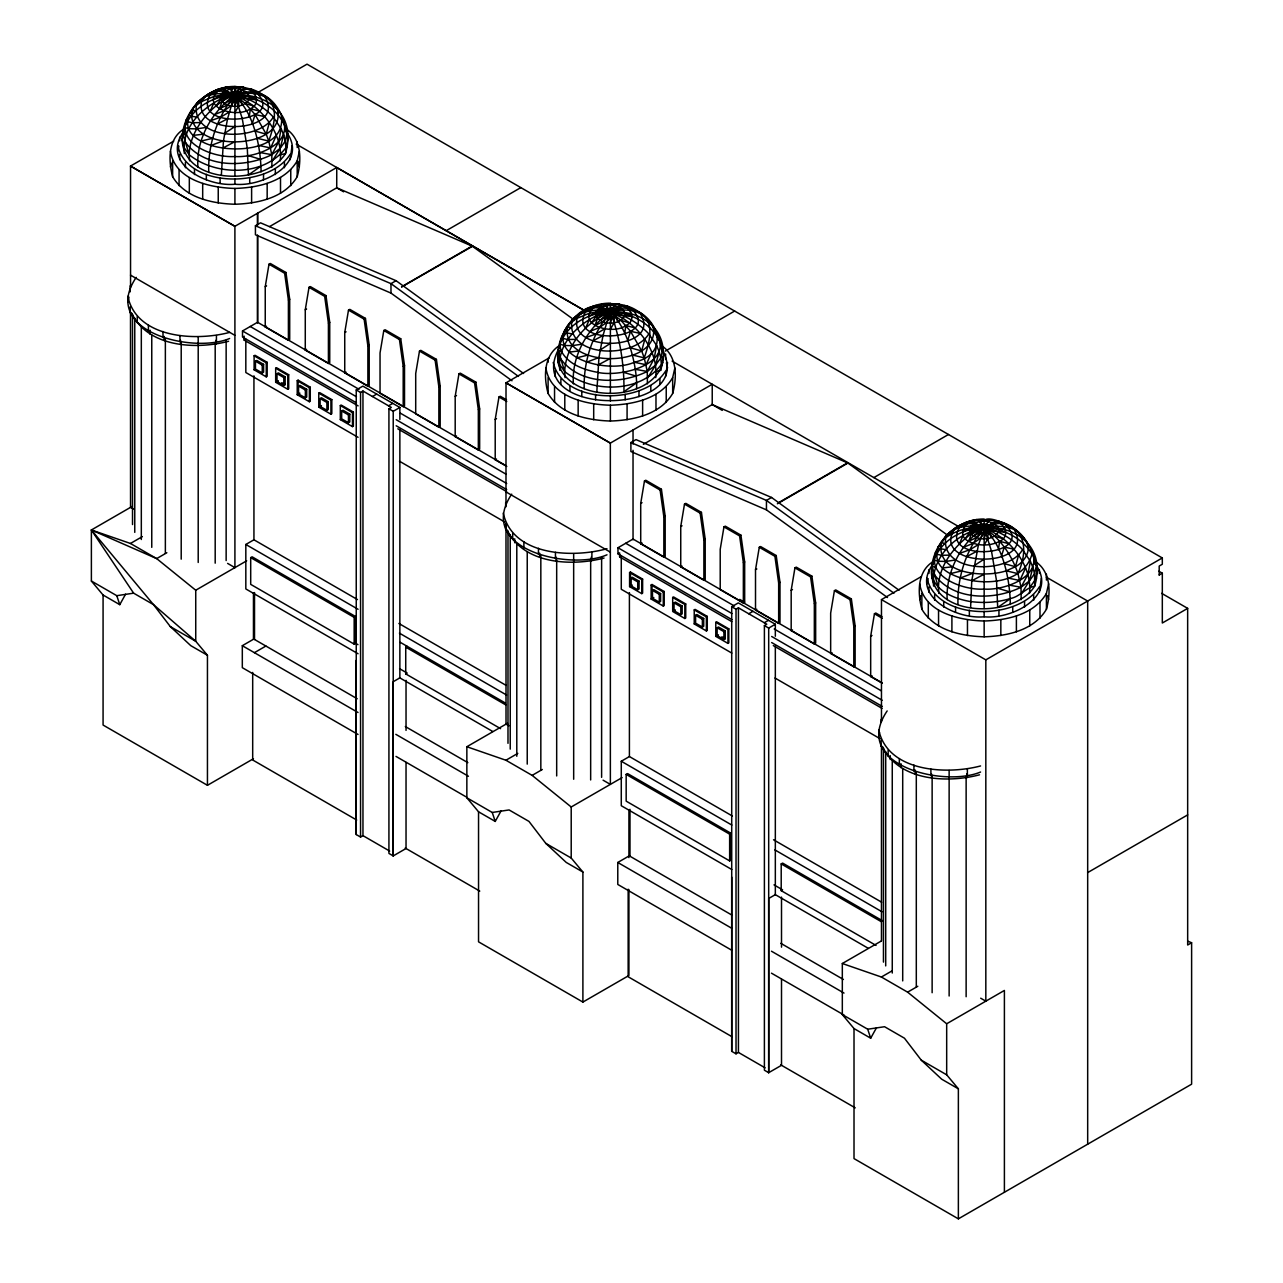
<?xml version="1.0" encoding="UTF-8"?>
<svg xmlns="http://www.w3.org/2000/svg" width="1283" height="1283" viewBox="0 0 1283 1283"><rect width="100%" height="100%" fill="white"/><g stroke="black" fill="none" stroke-linecap="round" stroke-linejoin="round"><path stroke-width="1.5" d="M234.917 175.947L234.917 86.458C206.531 86.105 182.33 111.477 182.154 139.558C183.694 185.698 265.581 185.891 285.484 153.543C305.643 83.459 197.55 75.2 182.763 133.384L189.226 154.778L189.595 160.84M356.466 402.862L242.503 337.06L242.503 330.966L257.562 322.274L257.562 235.495M389.663 851.078L362.961 835.65L360.555 837.045L356.241 834.559L356.241 660.36M610.387 392.726L610.387 303.221C579.74 302.66 554.288 332.505 558.041 362.512C568.642 403.616 652.149 403.616 662.734 362.512C672.773 297.945 570.037 296.02 558.233 350.163L564.68 371.557L565.065 377.619M765.133 1067.841L738.431 1052.429L736.025 1053.824L731.711 1051.338L731.711 877.139M984.157 608.511L984.157 519.022C955.755 518.685 931.554 544.04 931.378 572.122C932.933 618.262 1014.821 618.454 1034.707 586.123C1054.867 516.039 946.774 507.763 932.003 565.947L938.45 587.341L938.819 593.404M984.157 520.738C987.83 515.269 1006.385 523.881 1012.255 527.457C1026.368 535.669 1032.286 551.048 1036.311 565.947L1034.531 573.742L1034.707 586.123C1025.63 587.919 1019.905 596.675 1010.539 598.503C997.581 602.481 983.901 603.331 970.493 601.551C954.087 598.888 929.485 589.234 932.1 568.962M197.903 167.095C195.914 137.008 214.149 108.397 238.686 92.216C246.16 85.592 255.991 90.018 263.031 94.894C280.64 103.843 273.808 126.6 268.756 141.082L271.804 154.682L271.932 167.095M573.373 383.874C571.384 353.787 589.619 325.176 614.156 308.995C621.63 302.371 631.461 306.781 638.501 311.673C656.11 320.606 649.278 343.363 644.226 357.861L647.274 371.445L647.402 383.874M947.143 599.658C945.507 567.15 967.061 531.034 998.382 521.219C1026.079 528.147 1028.405 549.782 1017.98 573.645L1021.027 587.245L1021.156 599.658M261.091 171.906C260.754 143.728 251.596 97.412 220.676 88.655C199.539 94.83 170.094 124.948 201.078 141.082C223.867 154.858 288.21 153.03 281.137 114.395C255.606 61.231 189.178 113.594 189.226 154.778C216.554 176.797 266.591 176.701 287.264 145.733M636.56 388.669C638.389 358.037 614.06 273.247 572.074 320.108C566.749 329.891 556.213 339.626 561.601 351.67C568.754 364.5 583.653 369.745 597.317 372.278C620.122 377.844 677.649 363.843 655.132 330.95M1010.314 604.469C1009.978 576.292 1000.82 529.975 969.916 521.219C948.762 527.393 919.318 557.512 950.318 573.645C975.625 586.684 1022.792 586.636 1031.997 554.112C1015.029 526.255 971.776 518.765 945.747 537.753C940.214 573.774 1008.951 574.399 1022.551 549.621C1006 531.884 977.935 520.032 954.295 529.302C930.255 569.059 1038.043 569.059 1014.003 529.302C978.721 516.375 929.71 546.301 933.591 586.123M196.524 105.19L201.623 101.533L205.072 96.738C228.711 87.469 256.776 99.32 273.311 117.058C258.508 142.461 189.74 141.258 196.604 103.33C205.12 94.99 215.736 88.992 227.556 87.019L231.068 89.185L234.917 95.311L242.295 118.774L247.298 148.235L248.469 174.921L261.299 165.94M662.734 362.512C642.061 393.48 592.024 393.576 564.68 371.557C566.172 340.717 592.201 315.859 620.908 308.193C652.277 305.418 677.087 352.264 634.315 362.255C605.384 375.39 533.824 354.092 575.955 316.42C599.45 301.633 631.38 315.329 648.781 333.837C633.978 359.24 565.21 358.021 572.074 320.108L576.292 316.933M945.747 537.753L945.828 535.893C954.344 527.554 964.976 521.556 976.78 519.583L980.292 521.748L984.157 527.874L991.518 551.337L996.538 580.798L997.693 607.484L1010.539 598.503M280.255 160.84C282.581 139.462 270.023 119.175 253.89 106.136C240.482 97.267 219.922 83.042 205.072 96.738M655.709 377.619C658.195 353.659 642.607 331.255 623.281 318.553C614.397 313.79 605.191 308.305 594.895 307.631C584.214 306.412 579.563 317.029 571.993 321.953M1029.479 593.404C1031.821 572.026 1019.247 551.738 1003.13 538.7C989.722 529.831 969.146 515.606 954.295 529.302M285.291 125.59L287.697 139.558L285.484 153.543L280.624 154.778M663.151 356.321L660.953 370.322L656.094 371.557M938.45 587.341C939.076 562.451 957.471 542.966 976.876 529.671C976.363 522.871 988.439 522.534 991.422 527.425C991.935 534.225 979.859 534.546 976.876 529.671M254.804 91.253L252.158 89.457L242.295 87.019L240.595 87.581L236.874 91.783L232.977 100.186L227.556 118.774L223.467 140.777L221.366 174.921M630.258 308.016L627.628 306.236L617.764 303.782L616.065 304.36L612.344 308.562L608.431 316.965L603.01 335.553L598.936 357.556L596.836 391.7M978.801 520.321L975.224 520.032L993.074 520.032L989.818 520.144L986.098 524.346L978.48 544.585L971.76 580.798L970.606 607.484M227.38 95.984C246.079 112.936 246.079 79.017 227.38 95.984C204.35 105.398 180.791 126.295 184.367 153.543M602.85 312.763C621.549 329.715 621.549 295.796 602.85 312.763C579.82 322.161 556.261 343.074 559.837 370.322M558.73 355.471L558.041 362.512L558.763 359.368M559.42 348.447L560.013 342.369M931.811 578.296L932.148 574.784M249.159 117.138L250.41 108.75C261.251 104.083 255.942 90.259 245.871 88.848C233.682 84.486 221.205 89.329 210.252 94.669C189.21 131.684 291.113 123.457 255.06 91.269M624.629 333.917L625.879 325.529C636.721 320.862 631.412 307.038 621.341 305.627C609.152 301.264 596.675 306.092 585.722 311.448C564.68 348.463 666.583 340.236 630.53 308.048M998.382 549.701L999.649 541.314C1010.475 536.647 1005.166 522.822 995.111 521.411C982.922 517.049 970.445 521.892 959.492 527.233C938.45 564.247 1040.353 556.02 1004.284 523.833C992.304 521.973 981.415 529.077 971.263 534.353L968.649 541.314C978.175 546.221 990.123 546.221 999.649 541.314L1008.807 543.687M265.244 286.67L268.997 264.218L270.312 263.464L285.949 272.493L289.701 299.276L289.701 339.594L288.402 340.348L265.244 326.989L265.244 286.67L266.559 285.917M305.274 309.78L309.027 287.328L310.342 286.574L325.978 295.603L329.731 322.386L329.731 362.704L328.416 363.458L305.274 350.099L305.274 309.78L306.589 309.027M344.742 332.57L348.495 310.117L349.81 309.363L365.447 318.392L369.199 345.175L369.199 385.493L367.884 386.247L344.742 372.888L344.742 332.57L346.057 331.816M383.809 330.501L380.041 352.953L380.041 393.272L403.199 406.631L404.514 405.877L404.514 365.559L400.745 338.776L385.108 329.747L383.809 330.501L399.446 339.53L403.199 366.329L403.199 406.631M419.477 351.093L415.708 373.545L415.708 413.864L438.866 427.223L440.181 426.469L440.181 386.151L436.412 359.368L420.792 350.339L419.477 351.093L435.113 360.122L438.866 386.921L438.866 427.223M455.192 396.335L458.945 373.882L460.26 373.128L475.897 382.158L479.65 408.94L479.65 449.258L478.334 450.012L455.192 436.653L455.192 396.335L456.491 395.581M506.785 466.435L495.206 459.763L495.206 419.445L498.975 396.992L500.274 396.239L506.528 399.847M640.714 503.449L644.467 480.997L645.782 480.243L661.419 489.272L665.171 516.055L665.171 556.373L663.856 557.127L640.714 543.767L640.714 503.449L642.029 502.695M680.744 526.559L684.497 504.107L685.812 503.353L701.432 512.366L705.201 539.165L705.201 579.483L703.886 580.237L680.744 566.878L680.744 526.559L682.043 525.805M723.965 526.896L720.212 549.349L720.212 589.667L743.354 603.026L744.669 602.272L744.669 561.954L740.916 535.155L725.28 526.142L723.965 526.896L739.601 535.925L743.354 562.708L743.354 603.026M755.511 569.732L759.279 547.28L760.578 546.526L776.215 555.539L779.984 582.338L779.984 622.656L778.669 623.41L755.511 610.05L755.511 569.732L756.826 568.978M791.178 590.324L794.947 567.872L796.246 567.118L811.882 576.131L815.651 602.93L815.651 643.248L814.336 644.002L791.178 630.643L791.178 590.324L792.493 589.571M834.415 590.661L830.662 613.114L830.662 653.432L853.804 666.791L855.12 666.037L855.12 625.719L851.351 598.92L835.73 589.907L834.415 590.661L850.052 599.69L853.804 626.473L853.804 666.791M882.255 683.214L870.676 676.542L870.676 636.224L874.445 613.771L875.744 613.001L881.998 616.626M228.39 93.803L213.748 96.53L201.623 101.533C193.236 137.923 287.809 133.127 264.763 96.738C255.509 92.184 244.652 92.504 234.917 95.311C217.212 116.32 207.846 144.498 208.744 171.906M603.86 310.582L589.218 313.309L577.093 318.312C568.706 354.701 663.279 349.906 640.233 313.517C630.963 308.962 620.122 309.267 610.387 312.09C592.682 333.099 583.316 361.261 584.214 388.669M944.4 543.687L941.417 542.067C934.874 574.559 985.039 578.04 1006.273 570.791L1017.98 573.645C1011.854 555.427 1000.419 538.475 984.157 527.874C966.436 548.883 957.07 577.061 957.984 604.469M273.311 117.058L281.137 128.701L278.652 141.916L271.804 154.682C244.636 168.169 203.323 168.169 184.544 141.178M648.781 333.837L656.607 345.48L654.122 358.695L647.274 371.445C620.106 384.932 578.793 384.948 560.013 357.957M1022.551 549.621L1030.361 561.264L1027.891 574.495L1021.027 587.245C993.876 600.733 952.563 600.733 933.767 573.742M229.625 338.487C192.642 354.06 99.577 331.543 136.223 277.369M127.787 302.387L128.99 297.127M284.906 128.188C301.697 137.874 301.826 160.086 297.207 176.669C284.73 197.935 257.771 203.532 234.917 204.254C212.064 203.532 185.121 197.935 172.628 176.669C168.362 160.696 167.8 139.27 183.469 129.294M170.431 167.031L171.313 163.182M285.58 130.818C310.326 163.069 262.742 187.11 234.917 184.223C207.092 187.11 159.509 163.069 184.255 130.818M177.744 151.218L178.914 146.086M281.683 116.994C295.892 143.423 255.702 158.146 234.917 156.51C214.149 158.146 173.943 143.423 188.152 116.994M186.131 134.891L182.763 133.384L183.95 131.668L182.154 139.558L183.95 147.433L189.226 154.778M277.657 109.488C286.622 152.645 183.212 152.645 192.177 109.488L195.16 111.124M259.583 111.124L250.41 108.75C236.73 119.127 197.117 107.066 220.676 88.655M220.034 97.492C223.531 85.72 246.32 85.72 249.8 97.492C246.32 109.263 223.531 109.263 220.034 97.492C246.192 89.281 281.137 104.965 287.071 133.384L285.291 141.178L285.884 147.433M290.15 159.75L292.091 145.733M297.207 176.669L297.207 160.856L299.404 151.218M606.987 554.801C569.893 571.031 474.806 549.252 511.692 494.147M660.376 344.967C677.167 354.653 677.312 376.865 672.677 393.432C660.2 414.698 633.241 420.295 610.387 421.032C587.534 420.295 560.575 414.698 548.098 393.432C543.479 376.865 543.607 354.653 560.398 344.967M661.05 347.597C702.539 417.087 521.716 419.044 558.586 349.184M558.698 351.59L557.624 356.321L559.42 364.212L564.68 371.557M653.127 326.267C662.092 369.408 558.682 369.408 567.647 326.267L570.63 327.903M635.053 327.887L625.879 325.529C612.199 335.905 572.587 323.845 596.146 305.434L582.274 311.673L579.098 314.816L583.99 311.913M595.504 314.271C598.985 302.483 621.79 302.483 625.27 314.271C621.79 326.042 598.985 326.042 595.504 314.271C621.662 306.06 656.607 321.744 662.541 350.163L660.761 357.957L661.354 364.212M665.62 376.528L667.561 362.512M672.677 393.432L672.677 377.619L674.874 367.98M980.565 772.029C943.566 787.602 850.517 765.085 887.162 710.926M878.727 735.929L879.529 732.417M1034.13 560.751C1050.921 570.438 1051.066 592.65 1046.431 609.233C1033.954 630.498 1007.011 636.095 984.157 636.817C961.288 636.095 934.345 630.498 921.868 609.233C917.586 593.259 917.04 571.833 932.693 561.858M919.67 599.594L920.553 595.745M1034.804 563.381C1059.55 595.649 1011.982 619.673 984.141 616.786C956.316 619.673 908.749 595.649 933.495 563.381M926.967 583.781L928.138 578.649M1030.907 549.557C1045.116 575.987 1004.926 590.709 984.157 589.073C963.373 590.709 923.183 575.987 937.392 549.557M982.201 532.75L976.7 537.497L968.649 541.314C958.497 536.695 963.036 525.998 969.916 521.219M969.258 530.055C972.755 518.284 995.544 518.284 999.04 530.055C995.544 541.827 972.755 541.827 969.258 530.055L976.876 527.425M1029.848 587.341L1035.124 579.996L1036.921 572.122L1036.199 568.962M1039.374 592.313L1041.331 578.296M1046.431 609.233L1046.431 593.42L1048.628 583.781M281.137 128.701L283.703 134.891L280.079 148.443L272.237 161.097M656.607 345.48L659.173 351.67L655.549 365.206L647.707 377.876M1030.361 561.264L1032.927 567.455L1029.319 581.007L1021.46 593.66M269.35 122.591L266.206 134.17L268.756 141.082L257.049 138.227M644.82 339.37L641.676 350.949L644.226 357.861L632.503 355.006M1018.574 555.154L1015.43 566.733L1006.273 570.791M252.158 123.922L255.06 114.524L245.438 103.57L234.917 95.311L220.548 99.721L215.945 106.136M627.628 340.701L630.53 331.303L620.908 320.333L610.387 312.09L606.538 305.963L604.71 304.36L601.47 304.247L606.827 304.664M1001.381 556.485L1004.284 547.087L1014.003 549.204M234.917 106.088L236.874 100.186M610.387 322.851L612.344 316.965L610.387 312.09L596.018 316.484L591.415 322.899M984.157 538.652L986.098 532.75M210.252 111.124L213.748 103.073M585.722 327.887L589.218 319.852M959.492 543.687L962.988 535.653M276.358 135.357L270.633 147.962L258.845 145.476M651.828 352.135L646.103 364.741L634.315 362.255M1025.582 567.92L1019.857 580.525L1008.069 578.04M192.723 109.408L191.183 112.76L193.653 110.081M956.124 528.66L945.828 535.893L940.407 545.323L937.937 546.959M132.117 506.448L91.382 529.975L91.382 581.023L103.073 595.023L119.768 604.662L125.574 594.173M507.587 723.227L466.852 746.738L466.852 797.785L478.543 811.802L495.238 821.425L501.044 810.936M881.357 940.984L842.322 963.517L842.322 1014.564L854.013 1028.565L870.692 1038.204L876.514 1027.715M234.917 112.455L238.766 105.783L238.686 99.753M610.387 329.234L614.236 322.562L614.156 316.516M984.157 545.018L988.006 538.347L987.91 532.317M933.174 564.231L932.003 565.947L935.371 567.455M234.917 100.331L231.068 105.783L223.964 110.755L214.774 114.524M610.387 317.109L606.538 322.562L599.434 327.534L590.244 331.303M984.157 532.894L980.292 538.347L973.188 543.318L964.014 547.087M177.744 145.733C187.895 188.922 269.334 188.216 290.15 154.281M170.431 151.218C174.873 180.165 210.236 187.799 234.917 188.441C257.771 187.719 284.73 182.106 297.207 160.856M553.214 362.496C563.365 405.701 644.788 404.995 665.62 371.044M545.9 367.98C550.343 396.928 585.706 404.562 610.387 405.22C633.241 404.482 660.2 398.885 672.677 377.619M933.767 558.153L935.852 555.25M965.169 538.7L969.772 532.285L976.62 528.548M926.967 578.296C937.119 621.485 1018.558 620.78 1039.374 586.844M919.67 583.781C924.097 612.729 959.459 620.363 984.157 621.004C1007.011 620.282 1033.954 614.669 1046.431 593.42M240.242 92.905L242.359 90.051M615.712 309.684L617.829 306.829M989.482 525.469L991.599 522.614M1035.124 579.996L1036.488 578.296M224.637 88.96L226 87.469L234.917 86.795M197.293 104.099L193.476 107.74C199.234 98.999 208.76 94.188 217.693 89.457L210.252 94.669M942.716 540.303L946.517 536.663M949.051 534.241L956.043 527.457L962.635 524.539M232.977 100.186L227.476 104.933L219.425 108.75L222.023 101.79L227.636 97.107M608.431 316.965L602.946 321.712L594.895 325.529L597.493 318.553L603.106 313.886M585.722 311.448L593.163 306.236M959.492 527.233L966.917 522.021L964.271 523.817L970.028 522.438M636.769 382.703L623.939 391.7C624.372 366.393 620.443 340.925 612.344 316.965M564.167 331.174L566.653 329.539M224.637 133.288L234.917 126.584M600.107 350.067L610.387 343.363M973.861 565.851L984.157 559.147M213.01 99.801L220.548 95.263L227.636 94.862M588.48 316.58L596.018 312.042L603.106 311.625M962.234 532.365L969.772 527.826L977.63 526.367M241.445 93.803L245.438 91.414M616.915 310.582L620.908 308.193M990.668 526.367L994.678 523.977M210.155 94.156L215.047 91.253L220.788 89.874M229.256 112.022L220.676 117.138L210.556 120.762M587.245 309.957L590.517 308.016M604.71 328.801L596.146 333.917L586.01 337.541M959.379 526.72L962.651 524.779M978.48 544.585L969.916 549.701L959.78 553.326M173.702 141.146L130.545 166.052L130.545 287.119M256.664 93.21L307.022 64.166L1162.318 557.961L1162.318 564.263L1159.19 566.044L1159.207 575.009M585.673 311.256L336.723 167.512L234.901 226.305L130.513 166.068L234.901 226.305L234.917 567.631M512.013 380.762L390.978 293.101L255.429 234.757L255.429 225.76L260.529 222.825L396.078 280.704L523.576 373.481M269.606 226.562L336.755 187.799L472.481 246.272L401.723 286.943M268.997 264.218L284.634 273.247L285.949 272.493M288.402 340.348L288.402 300.046L289.701 299.276M265.244 326.989L266.559 326.235M244.139 336.114L244.139 340.075L245.823 339.113M309.027 287.328L324.663 296.357L325.978 295.603M446.211 230.699L520.85 187.591M254.114 355.792L254.996 355.279L267.153 362.303L267.153 376.336L266.271 376.849L254.114 369.825L254.114 355.792L266.271 362.816L267.153 362.303M255.461 361.213L256.792 360.443L263.592 364.356L263.592 372.198L262.261 372.968L255.461 369.055L255.461 361.213L262.261 365.126L263.592 364.356M396.078 280.704L390.978 283.639L255.429 225.76M328.416 363.458L328.416 323.14L329.731 322.386M254.114 369.825L254.996 369.328M401.547 286.799L472.128 246.063L573.966 319.788M305.274 350.099L306.589 349.345M275.669 368.237L276.551 367.724L288.707 374.748L288.707 388.781L287.825 389.294L275.669 382.27L275.669 368.237L287.825 375.261L288.707 374.748M348.495 310.117L364.131 319.146L365.447 318.392M277.016 373.658L278.347 372.888L285.147 376.801L285.147 384.643L283.816 385.413L277.016 381.5L277.016 373.658L283.816 377.571L285.147 376.801M275.669 382.27L276.551 381.757M277.016 381.5L278.347 380.73M297.223 380.682L298.105 380.169L310.261 387.193L310.261 401.226L309.379 401.739L297.223 394.715L297.223 380.682L309.379 387.691L310.261 387.193M298.57 386.087L299.901 385.317L306.701 389.246L306.701 397.089L305.37 397.858L298.57 393.929L298.57 386.087L305.37 390.016L306.701 389.246M367.884 386.247L367.884 345.945L369.199 345.175M297.223 394.715L298.105 394.202L298.105 380.169M298.57 393.929L299.901 393.159M399.446 339.53L400.745 338.776M344.742 372.888L346.057 372.134M318.777 393.127L319.659 392.614L331.816 399.622L331.816 413.671L330.918 414.168L318.777 407.16L318.777 393.127L330.918 400.136L331.816 399.622M320.125 398.532L321.456 397.762L328.24 401.691L328.24 409.534L326.908 410.303L320.125 406.374L320.125 398.532L326.908 402.461L328.24 401.691M318.777 407.16L319.659 406.647M320.125 406.374L321.456 405.604M356.241 834.559L356.241 389.952L362.881 386.119L399.863 407.465L399.863 419.493M403.199 366.329L404.514 365.559M356.241 389.952L360.555 392.438L362.961 391.042L391.331 407.417L388.925 408.812L388.925 853.42L393.223 855.905L406.037 848.512L406.037 762.423M340.316 405.556L341.214 405.059L353.354 412.068L353.354 426.1L352.472 426.614L340.316 419.605L340.316 405.556L352.472 412.581L353.354 412.068M341.663 410.977L342.994 410.207L349.794 414.136L349.794 421.979L348.463 422.749L341.663 418.819L341.663 410.977L348.463 414.906L349.794 414.136M435.113 360.122L436.412 359.368M372.455 396.527L376.673 394.089M340.316 419.605L341.214 419.092M103.073 595.023L103.073 725.055L207.445 785.308L207.445 655.276L195.738 641.259L153.495 604.63L133.624 593.163L91.382 529.975L130.449 543.463L142.333 536.615M388.541 405.813L392.758 403.375M388.925 408.812L393.223 411.298L399.863 407.465M438.866 386.921L440.181 386.151M166.854 552.732L156.67 558.602L91.382 529.975L153.495 604.63L170.334 626.601L190.75 645.638L207.445 655.276M458.945 373.882L474.582 382.911L475.897 382.158M549.172 357.909L506.015 382.831L505.983 506.785M478.334 450.012L478.334 409.694L479.65 408.94M358.053 653.753L245.823 588.945L245.823 544.473L253.938 539.79L357.46 599.562M455.192 436.653L456.491 435.899M250.698 557.624L252.109 556.806L355.583 616.546L355.583 643.296L354.172 644.114L250.698 584.374L250.698 557.624L354.172 617.364L355.583 616.546M170.334 626.601L195.738 641.259L195.738 590.228L246.673 560.815M495.206 419.445L496.521 418.691M665.252 351.141L734.678 311.031M495.206 459.763L496.521 459.009M358.021 734.469L242.311 667.673L242.311 645.702L253.809 639.062L357.203 698.754M254.403 652.678L265.902 646.039M887.483 597.525L766.448 509.88L630.899 451.52L630.899 442.539L635.999 439.604L771.548 497.467L899.046 590.244M643.36 444.335L712.225 404.578L847.951 463.035L777.37 503.786M644.467 480.997L660.104 490.026L661.419 489.272M500.578 728.648L405.733 673.896L405.733 647.145L407.16 646.327M663.856 557.127L663.856 516.808L665.171 516.055M731.935 619.625L617.973 553.823L617.973 547.745L633.032 539.052L881.694 682.62M207.445 785.308L253.457 758.734M405.733 673.896L407.16 673.078M617.973 553.823L619.609 552.877L619.609 556.854L731.855 621.662M640.714 543.767L642.029 543.014M619.609 556.854L621.277 555.892L621.277 589.282L731.807 653.095M684.497 504.107L700.133 513.136L701.432 512.366M629.584 572.571L630.466 572.058L642.623 579.082L642.623 593.115L641.741 593.628L629.584 586.604L629.584 572.571L641.741 579.579L642.623 579.082M630.931 577.975L632.262 577.222L639.062 581.135L639.062 588.977L637.731 589.747L630.931 585.818L630.931 577.975L637.731 581.905L639.062 581.135M771.548 497.467L766.448 500.418L630.899 442.539M703.886 580.237L703.886 539.918L705.201 539.165M629.584 586.604L630.466 586.09L630.466 572.058M630.931 585.818L632.262 585.064M778.733 502.583L847.582 462.826L947.816 535.396M680.744 566.878L682.043 566.108M651.139 585.016L652.021 584.503L664.177 591.511L664.177 605.56L663.295 606.057L651.139 599.049L651.139 585.016L663.295 592.024L664.177 591.511M739.601 535.925L740.916 535.155M652.486 590.421L653.817 589.651L660.617 593.58L660.617 601.422L659.286 602.192L652.486 598.263L652.486 590.421L659.286 594.35L660.617 593.58M651.139 599.049L652.021 598.536L652.021 584.503M652.486 598.263L653.817 597.493M873.867 477.597L948.49 434.488M672.693 597.461L673.575 596.948L685.731 603.956L685.731 617.989L684.849 618.502L672.693 611.494L672.693 597.461L684.849 604.469L685.731 603.956M743.354 562.708L744.669 561.954M674.04 602.866L675.371 602.096L682.155 606.025L682.155 613.867L680.824 614.637L674.04 610.708L674.04 602.866L680.824 606.795L682.155 606.025M674.04 610.708L675.371 609.938M759.279 547.28L774.916 556.309L776.215 555.539M694.231 609.89L695.113 609.377L707.27 616.401L707.27 630.434L706.388 630.947L694.231 623.939L694.231 609.89L706.388 616.915L707.27 616.401M695.594 615.311L696.926 614.541L703.709 618.47L703.709 626.312L702.378 627.066L695.594 623.153L695.594 615.311L702.378 619.224L703.709 618.47M694.231 623.939L695.113 623.426M731.711 1051.338L731.711 606.715L738.35 602.898L775.333 624.244L775.333 636.256M778.669 623.41L778.669 583.091L779.984 582.338M731.711 606.715L736.025 609.2L738.431 607.821L766.801 624.196L764.395 625.591L764.395 1070.198L768.693 1072.684L781.507 1065.291L781.507 979.202M715.786 622.335L716.668 621.822L728.824 628.846L728.824 642.879L727.942 643.392L715.786 636.368L715.786 622.335L727.942 629.36L728.824 628.846M717.133 627.756L718.464 626.986L725.264 630.899L725.264 638.742L723.933 639.511L717.133 635.598L717.133 627.756L723.933 631.669L725.264 630.899M794.947 567.872L810.583 576.901L811.882 576.131M748.743 613.771L752.977 611.333M755.511 610.05L756.826 609.281M715.786 636.368L716.668 635.871M717.133 635.598L718.464 634.828M466.852 746.738L505.919 760.242L517.803 753.378M764.283 622.736L768.501 620.298M764.395 625.591L768.693 628.077L775.333 624.244M814.336 644.002L814.336 603.684L815.651 602.93M505.919 760.242L532.14 775.381L542.324 769.495M791.178 630.643L792.493 629.873M850.052 599.69L851.351 598.92M881.469 721.351L881.469 599.61L921.178 576.676M853.804 626.473L855.12 625.719M731.807 869.521L621.277 805.724L621.277 761.252L629.408 756.553L732.352 816.004M830.662 653.432L831.961 652.662M626.168 774.403L627.579 773.585L731.053 833.325L731.053 860.075L729.642 860.893L626.168 801.153L626.168 774.403L729.642 834.142L731.053 833.325M628.927 889.584L628.927 975.513L582.899 1002.071L582.899 872.055L571.208 858.038L571.208 806.991L622.127 777.594M870.676 636.224L871.991 635.47M870.676 676.542L871.991 675.772M731.759 950.254L617.781 884.452L617.781 862.481L629.279 855.841L732.256 915.292M980.693 998.206L985.825 1001.157L985.825 659.863L1162.318 557.929M1159.19 574.992L1162.318 573.212L1162.318 623.009L1187.673 608.367L1161.644 593.339M876.048 945.427L781.203 890.659L781.203 863.908L782.614 863.09L882.64 920.841M781.203 890.659L782.614 889.841L774.002 884.869M842.322 963.517L881.389 977.021L891.573 971.135M1087.663 872.6L1187.673 814.897M881.389 977.021L907.61 992.16L917.794 986.274M854.013 1028.565L854.013 1158.597L958.369 1218.85L958.369 1088.818L946.678 1074.817L946.678 1023.77L1004.397 990.444L1004.397 1192.276M958.369 1218.85L1191.618 1084.183L1191.618 942.732L1187.673 945.01L1187.657 608.35M224.397 103.57L231.148 99.753M580.541 313.517L590.244 308.048M599.867 320.333L606.618 316.516M973.621 536.134L980.388 532.317M222.536 148.235L234.917 141.643M598.006 365.013L610.387 358.422M971.76 580.798L984.157 574.207M234.917 87.164L231.068 89.185L231.148 92.216M610.387 303.927L606.538 305.963L606.618 308.995M984.157 519.727L980.292 521.748L980.388 524.779M217.693 123.922L227.556 118.774M593.163 340.701L603.01 335.553M966.917 556.485L976.78 551.337M210.989 145.476L223.467 140.777M586.459 362.255L598.936 357.556M960.229 578.04L972.706 573.341M201.078 141.082L212.802 138.227M576.548 357.861L588.272 355.006M950.318 573.645L962.025 570.791M127.787 296.293C136.768 338.568 195.722 341.406 229.625 332.393M131.684 313.132C147.866 347.372 196.026 349.826 228.582 341.262M503.257 513.072C512.575 556.036 572.683 558.249 606.987 548.723M507.138 529.911C523.336 564.151 571.496 566.605 604.052 558.041M878.727 729.851C887.708 772.109 946.646 774.948 980.565 765.951M882.608 746.69C898.806 780.93 946.966 783.384 979.522 774.804M249.8 97.492L256.087 96.53M625.27 314.271L631.557 313.309M999.04 530.055L1005.311 529.093M206.804 127.354L196.604 128.877L188.697 128.701L184.415 127.338M582.274 344.133L572.074 345.656L564.167 345.48L559.885 344.117M91.382 581.023L116.785 595.681L133.624 593.163M956.043 559.917L945.828 561.441L937.937 561.264L933.639 559.901M466.852 797.785L492.239 812.46L509.094 809.942L528.965 821.409L545.804 843.38L566.22 862.417L582.899 872.055M842.322 1014.564L867.709 1029.223L884.564 1026.721L904.435 1038.188L921.274 1060.159L941.69 1079.195L958.369 1088.818M193.476 135.357L203.628 134.17M568.946 352.135L579.098 350.949M942.716 567.92L952.868 566.733M601.47 304.247L608.607 303.702M222.023 93.194L229.593 92.905M597.493 309.973L605.063 309.684M971.263 525.757L978.817 525.469M200.501 122.591L192.177 122.719L187.077 121.548L186.131 119.8M575.955 339.37L567.647 339.498L562.547 338.327L561.601 336.579M949.725 555.154L941.417 555.282L936.301 554.112L935.371 552.364M256.825 99.801L241.445 98.15M632.294 316.58L616.915 314.928M1006.064 532.365L990.668 530.713M234.917 86.458L243.834 87.469L236.697 86.923M612.167 303.702L619.304 304.247L610.387 303.574M226 87.469L231.357 87.885M190.67 116.112L196.524 117.058M566.14 332.874L571.993 333.837M939.91 548.675L945.747 549.621M260.176 152.597L271.804 154.682L280.079 148.443L285.291 141.178L283.703 134.891M635.646 369.376L647.274 371.445L655.549 365.206L660.761 357.957L659.173 351.67M1009.4 585.16L1021.027 587.245L1029.319 581.007L1034.531 573.742L1032.927 567.455M264.763 116.641L255.06 114.524L266.206 134.17L254.804 130.994M640.233 333.42L630.53 331.303L641.676 350.949L630.258 347.773M620.683 305.723L626.425 307.102M998.27 522.438L1004.028 523.817L998.382 521.219M1004.028 563.558L1015.43 566.733C1023.978 562.018 1031.34 552.011 1026.881 542.067M245.438 103.57L253.89 106.136M247.988 155.516L260.994 159.461M620.908 320.333L629.36 322.899M623.458 372.278L636.464 376.24M994.678 536.134L1003.13 538.7M997.228 588.079L1010.234 592.024M1187.898 941.241L1191.618 942.732M249.159 88.655C260.802 93.451 274.017 100.106 278.652 112.76M624.629 305.434C636.272 310.229 649.487 316.885 654.122 329.539M1005.68 524.539C1014.853 528.756 1024.315 535.348 1027.891 545.323M558.233 350.163L561.601 351.67M1158.854 571.208L1162.318 573.212M296.197 144.097L585.882 311.32M672.116 361.116L959.123 526.832M1046.303 577.125L1087.679 601.053L1087.679 1144.195M343.636 191.808L336.723 187.815L336.755 167.512M711.905 404.386L722.281 410.384M881.469 599.61L985.825 659.863M498.975 396.992L506.785 401.499M874.445 613.771L882.255 618.278M739.714 599.402L744.669 602.272M257.562 322.274L506.224 465.841M250.249 326.491L359.032 389.31M400.472 413.238L505.807 474.052M625.719 543.27L734.501 606.073M774.226 629.007L881.277 690.815M242.503 330.966L356.466 396.768M396.19 419.701L506.705 483.499M617.973 547.745L731.935 613.547M771.66 636.48L882.175 700.277M396.19 425.78L506.705 489.593M771.66 642.558L882.175 706.372M244.139 340.075L358.101 405.877M397.826 428.811L506.609 491.614M773.296 645.59L882.079 708.392M130.513 275.123L234.901 335.36M505.983 491.902L610.371 552.139M281.747 382.687L285.147 384.643M721.864 636.785L725.264 638.742M358.053 437.311L245.823 372.519L245.823 341.086M399.494 461.239L504.828 522.053M774.964 678.017L880.298 738.832M398.885 623.474L506.16 685.411M773.537 839.772L881.629 902.19M245.823 544.473L358.053 609.281M399.398 633.144L506.56 695.017M621.277 761.252L731.807 825.049M774.868 849.907L882.03 911.796M400.28 642.35L505.454 703.084M405.733 647.145L505.759 704.896M781.203 863.908L881.229 921.659M133.464 509.046L130.545 507.362L130.513 311.945M227.604 563.397L234.901 567.615M508.934 725.825L506.015 724.141L505.983 524.731M603.074 780.176L610.371 784.394L610.339 443.1L506.015 382.831L610.339 443.1L712.225 384.275L712.225 404.578M354.477 642.655L357.941 644.659M399.59 668.7L406.535 672.709M399.494 677.681L492.752 731.502M774.964 894.443L868.222 948.281M130.449 543.463L156.67 558.602L195.738 590.228M405.316 726.547L467.846 762.647M780.786 943.31L843.396 979.474M242.311 645.702L358.021 712.498M395.822 734.325L468.455 776.263M617.781 862.481L731.759 928.283M771.468 951.216L844.006 993.074M395.998 756.409L466.804 797.272M771.468 973.172L844.006 1015.045M545.804 843.38L571.208 858.038M921.274 1060.159L946.678 1074.817M356.69 820.029L252.687 759.985L252.687 672.436M405.22 848.047L479.762 891.092M732.16 1036.808L628.157 976.764L628.157 889.215M780.689 1064.826L855.232 1107.854M582.899 1002.071L478.543 941.834L478.543 811.802M893.946 593.195L766.448 500.418L766.448 509.88M518.476 376.416L390.978 283.639L390.978 293.117M1022.551 538.01L1025.582 540.303M273.311 105.447L276.358 107.74M907.61 992.16L946.678 1023.77M532.14 775.381L571.208 806.991M658.676 339.466L660.761 342.369L661.066 345.4M989.482 531.627L991.599 537.497M615.712 315.826L617.829 321.712M240.242 99.064L242.359 104.933M867.709 1029.223L870.692 1038.204M492.239 812.46L495.238 821.425M116.785 595.681L119.768 604.662M1047.746 595.745L1048.628 599.594M666.39 362.864L667.561 367.98M661.354 348.447L662.076 351.59M298.089 161.241L299.404 167.031M973.188 521.411L973.621 523.977M599.434 305.627L599.867 308.193M223.964 88.848L224.397 91.414M810.583 576.901L814.336 603.684M774.916 556.309L778.669 583.091M700.133 513.136L703.886 539.918M660.104 490.026L663.856 516.808M474.582 382.911L478.334 409.694M364.131 319.146L367.884 345.945M324.663 296.357L328.416 323.14M284.634 273.247L288.402 300.046M1034.531 558.153L1035.124 564.231M183.95 131.668L184.159 134.779M1046.431 574.143L1046.431 580.076M1040 602.385L1040 618.214M1039.374 569.748L1039.374 573.405M1033.665 594.799L1033.665 600.284M1029.752 610.099L1029.752 625.912M1024.572 601.631L1024.572 607.116M1016.393 616.016L1016.393 631.829M1012.736 606.875L1012.736 612.36M1000.836 619.737L1000.836 635.55M998.944 610.179L998.944 615.664M984.141 611.301L984.141 616.786M984.157 621.004L984.157 636.817M969.355 610.179L969.355 615.664M967.462 619.737L967.462 635.55M967.366 769.11L967.366 775.189M966.757 773.89L966.757 777.867M966.131 776.536L966.131 996.731M955.562 606.875L955.562 612.36M951.906 616.016L951.906 631.829M949.131 770.49L949.131 996.009M943.727 601.631L943.727 607.116M938.547 610.099L938.547 625.912M934.633 594.799L934.633 600.284M932.132 776.52L932.132 992.721M931.522 773.89L931.522 777.867M930.913 769.11L930.913 775.189M928.924 569.748L928.924 573.405M928.924 586.844L928.924 592.313M928.299 602.385L928.299 618.214M921.868 593.42L921.868 609.233M916.303 772.735L916.303 986.932M915.1 769.96L915.1 773.938M913.929 765.053L913.929 771.131M902.703 768.709L902.703 980.902M901.003 763.722L901.003 767.699M899.351 758.59L899.351 764.668M892.262 760.867L892.262 973.043M890.194 755.575L890.194 759.552M888.157 750.17L888.157 756.248M885.703 751.726L885.703 965.907M883.458 747.909L883.458 962.106M881.469 745.311L881.469 940.904M881.132 719.33L881.132 722.361M881.132 740.371L881.132 746.449M781.507 897.106L781.507 947.159M775.333 646.215L775.333 894.652L768.693 898.485L768.693 1072.684L768.693 628.077M738.431 607.821L738.431 1052.429M736.025 609.2L736.025 1053.824M729.642 834.142L729.642 860.893M727.942 629.36L727.942 643.392M723.933 631.669L723.933 639.511M706.388 616.915L706.388 630.947M702.378 619.224L702.378 627.066M684.849 604.469L684.849 618.502M680.824 606.795L680.824 614.637M666.23 386.6L666.23 402.413M665.62 353.964L665.62 359.448M663.295 592.024L663.295 606.057M659.911 379.014L659.911 384.499M659.286 594.35L659.286 602.192M655.982 394.314L655.982 410.127M650.818 385.846L650.818 391.331M642.623 400.232L642.623 416.045M641.741 579.579L641.741 593.628M638.982 391.09L638.982 396.575M637.731 581.905L637.731 589.747M633.032 429.997L633.048 443.982M633.032 450.301L633.048 539.79M629.985 809.332L629.985 856.242M629.408 592.602L629.408 756.553M628.927 809.637L628.927 857.605M627.082 403.953L627.082 419.766M625.19 394.394L625.19 399.879M610.387 395.517L610.387 401.002M610.387 405.22L610.387 421.032M601.615 557.095L601.615 777.338M595.585 394.394L595.585 399.879M593.692 403.953L593.692 419.766M591.896 552.332L591.896 558.41M591.287 557.111L591.287 561.088M590.661 559.757L590.661 779.952M581.792 391.09L581.792 396.575M578.152 400.232L578.152 416.045M573.661 553.711L573.677 779.246M569.957 385.846L569.957 391.331M564.793 394.314L564.793 410.127M560.879 379.014L560.879 384.499M556.678 559.757L556.678 775.942M556.052 557.111L556.052 561.088M555.443 552.332L555.443 558.41M555.154 371.044L555.154 376.528M554.545 386.6L554.545 402.413M548.098 358.358L548.098 362.303M548.098 377.619L548.098 393.432M540.833 555.972L540.833 770.153M539.63 553.181L539.63 557.159M538.459 548.274L538.459 554.352M527.233 551.947L527.233 764.123M523.881 541.811L523.881 547.889M516.792 544.088L516.792 756.28M514.724 538.796L514.724 542.773M512.687 533.391L512.687 539.485M510.233 534.947L510.233 749.128M507.988 531.13L507.988 743.322M505.662 502.551L505.662 505.598M505.662 523.592L505.662 529.671M406.037 680.327L406.037 730.38M399.863 429.436L399.863 677.889L393.223 681.706L393.223 855.905L393.223 411.298M362.961 391.042L362.961 835.65M360.555 392.438L360.555 837.045M354.172 617.364L354.172 644.114M352.472 412.581L352.472 426.614M348.463 414.906L348.463 422.749M330.918 400.136L330.918 414.168M326.908 402.461L326.908 410.303M309.379 387.691L309.379 401.739M305.37 390.016L305.37 397.858M297.207 141.579L297.207 147.513M290.76 169.821L290.76 185.65M287.825 375.261L287.825 389.294M284.441 162.235L284.441 167.72M283.816 377.571L283.816 385.413M280.512 177.535L280.512 193.348M275.348 169.067L275.348 174.552M267.169 183.453L267.169 199.266M266.271 362.816L266.271 376.849M263.512 174.312L263.512 179.796M262.261 365.126L262.261 372.968M257.578 225.215L257.578 213.235L257.562 224.3M257.578 235.19L257.578 323.011M254.515 592.554L254.515 639.479M253.938 375.823L253.938 539.79M253.457 592.874L253.457 638.838M251.612 187.174L251.612 202.987M249.72 177.615L249.72 183.1M234.917 178.738L234.917 184.223M234.917 188.441L234.917 204.254M226.145 340.316L226.145 560.559M220.115 177.615L220.115 183.1M218.238 187.174L218.238 202.987M216.426 335.553L216.426 341.647M215.817 340.332L215.817 344.309M215.191 342.978L215.191 563.173M206.338 174.312L206.338 179.796M202.682 183.453L202.682 199.266M198.207 336.948L198.207 562.467M194.487 169.067L194.487 174.552M189.323 177.535L189.323 193.348M185.41 162.235L185.41 167.72M181.208 342.978L181.208 559.163M180.582 340.332L180.582 344.309M179.973 335.553L179.973 341.647M179.7 137.185L179.7 140.841M179.7 154.281L179.7 159.75M179.075 169.821L179.075 185.65M172.628 160.856L172.628 176.669M165.363 339.193L165.363 553.374M164.16 336.419L164.16 340.396M163.005 331.495L163.005 337.589M151.763 335.168L151.763 547.36M150.063 330.164L150.063 334.141M148.411 325.032L148.411 331.126M141.322 327.309L141.322 539.501M137.233 316.612L137.233 322.707M134.763 318.168L134.763 532.365M132.518 314.367L132.518 524.555M130.192 285.772L130.192 291.85M130.192 306.813L130.192 312.908"/></g></svg>
